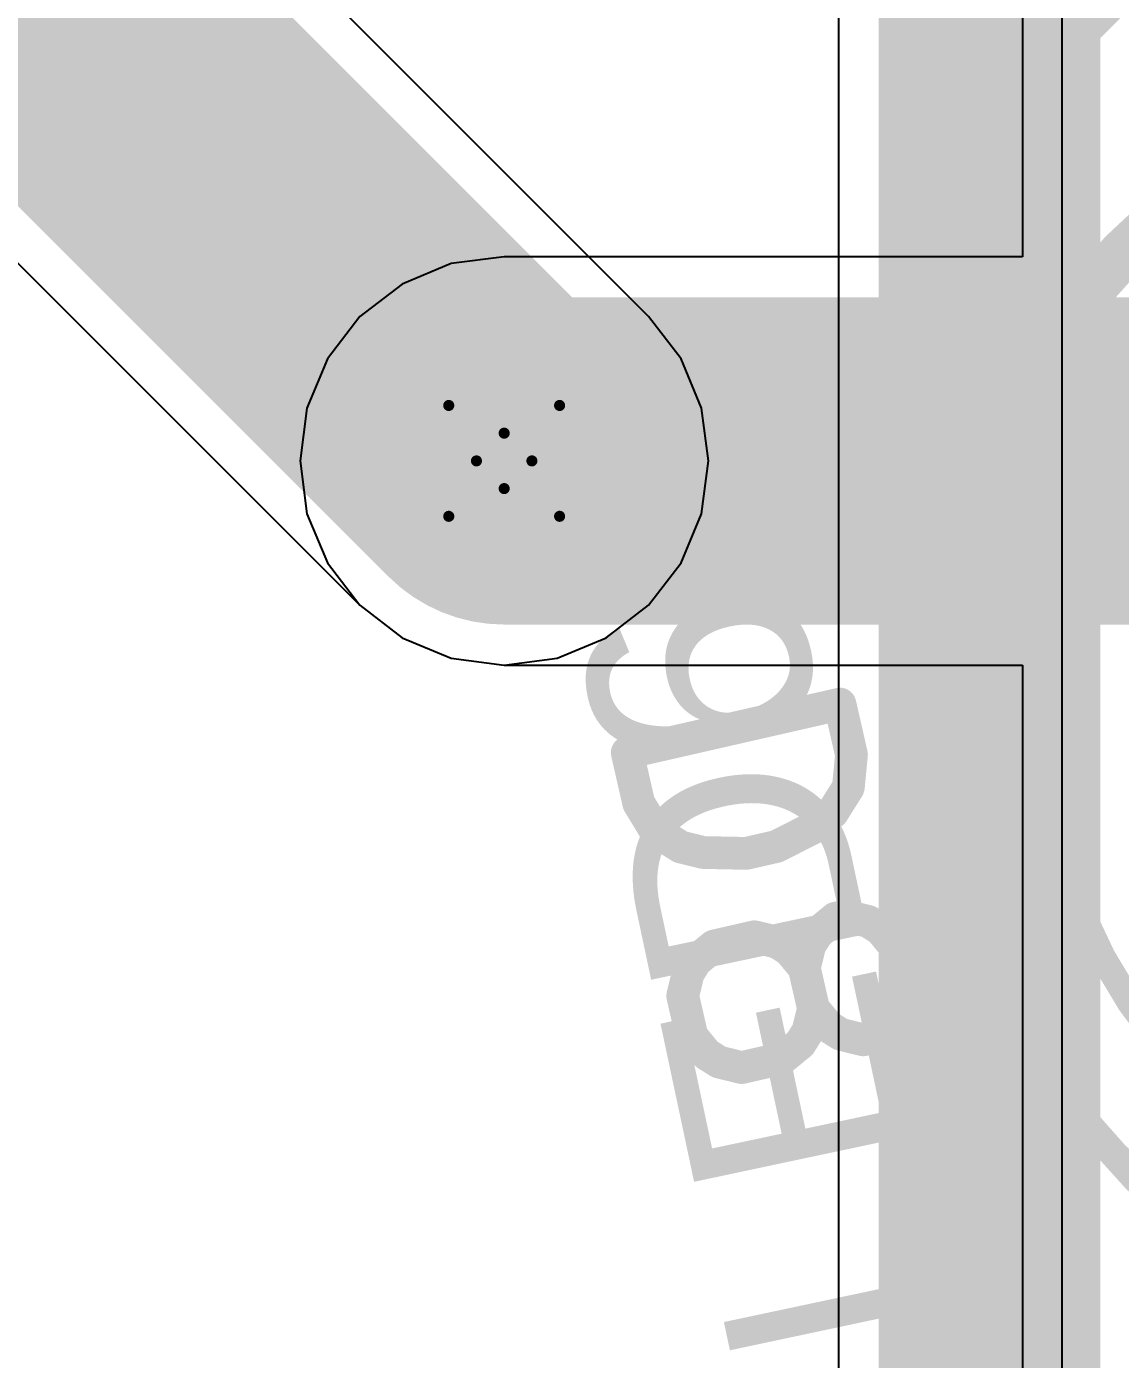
# Model space of a CAD drawing. Header units: inches. Extents: x 0 to 12.4, y -0.6 to 2.2.
# Drawn here: x 0.6718 to 0.8692, y 0.7099 to 0.9503 of the extents above; entities that cross this region are included whole.
import ezdxf

# ---------------------------------------------------------------- set-up
doc = ezdxf.new("R2010")
doc.units = ezdxf.units.IN
doc.header["$MEASUREMENT"] = 0
for name, color, linetype in [('Bottom Layer', 5, 'Continuous'), ('Drill Drawing', 1, 'Continuous'), ('Mechanical 4', 56, 'Continuous'), ('Top Layer', 1, 'Continuous'), ('Top Overlay', 2, 'Continuous'), ('Via Holes', 16, 'Continuous')]:
    doc.layers.add(name, color=color, linetype=linetype)
doc.styles.add('Arial', font='', dxfattribs={"height": 0.2})
doc.styles.get('Arial').set_extended_font_data('Arial')

# ---------------------------------------------------------------- blocks, each defined once
blk = doc.blocks.new('IR333_A_49')
at = {"layer": 'Top Overlay'}
blk.add_lwpolyline([(0.09707, -0.06729, 0.005, 0.005, -0.73505), (-0.11811, 0, 0.005, 0.005, 0)], format="xyseb", dxfattribs=at)

msp = doc.modelspace()

# ---------------------------------------------------------------- hatches: boundary and pattern name
at = {"layer": 'Bottom Layer'}
h = msp.add_hatch(color=5, dxfattribs=at)
edge = h.paths.add_edge_path()
edge.add_arc((0.758, 0.872), 0.01181, 0, 360)
at = {"layer": 'Top Layer'}
h = msp.add_hatch(color=1, dxfattribs=at)
edge = h.paths.add_edge_path()
edge.add_arc((0.758, 0.872), 0.01181, 0, 360)
at = {"layer": 'Via Holes'}
h = msp.add_hatch(color=7, dxfattribs=at)
edge = h.paths.add_edge_path()
edge.add_arc((0.758, 0.872), 0.00591, 0, 360)

# ---------------------------------------------------------------- linework, layer by layer
at = {"layer": 'Bottom Layer'}
for p, q in [((0.85153, 0.99018), (0.85153, 0.90884)), ((0.85867, 0.65022), (0.85867, 0.98824)), ((0.758, 0.90884), (0.74846, 0.90759)), ((0.85153, 0.90884), (0.758, 0.90884)), ((0.74846, 0.90759), (0.73958, 0.90391)), ((0.73958, 0.90391), (0.73195, 0.89805)), ((0.73195, 0.89805), (0.72609, 0.89042)), ((0.72609, 0.89042), (0.72241, 0.88154)), ((0.72241, 0.88154), (0.72116, 0.872)), ((0.72116, 0.872), (0.72241, 0.86246)), ((0.72241, 0.86246), (0.72609, 0.85358)), ((0.72609, 0.85358), (0.73195, 0.84595)), ((0.73195, 0.84595), (0.73958, 0.84009)), ((0.73958, 0.84009), (0.74846, 0.83641)), ((0.74846, 0.83641), (0.758, 0.83516)), ((0.758, 0.83516), (0.85153, 0.83516)), ((0.85153, 0.83516), (0.85153, 0.6536))]:
    msp.add_line(p, q, dxfattribs=at)
msp.add_lwpolyline([(0.758, 0.872, 0.05906, 0.05906, 0), (0.94247, 0.872, 0.05906, 0.05906, 0)], format="xyseb", dxfattribs=at)
msp.add_lwpolyline([(0.74324, 0.872, 0.02953, 0.02953, 1), (0.77276, 0.872, 0.02953, 0.02953, 1)], format="xyseb", close=True, dxfattribs=at)
at = {"layer": 'Drill Drawing'}
for points in [[(0.748, 0.882, 0.002, 0.002, 0), (0.758, 0.877, 0.002, 0.002, 0)], [(0.748, 0.882, 0.002, 0.002, 0), (0.753, 0.872, 0.002, 0.002, 0)], [(0.758, 0.877, 0.002, 0.002, 0), (0.768, 0.882, 0.002, 0.002, 0)], [(0.763, 0.872, 0.002, 0.002, 0), (0.768, 0.882, 0.002, 0.002, 0)], [(0.748, 0.862, 0.002, 0.002, 0), (0.753, 0.872, 0.002, 0.002, 0)], [(0.763, 0.872, 0.002, 0.002, 0), (0.768, 0.862, 0.002, 0.002, 0)], [(0.748, 0.862, 0.002, 0.002, 0), (0.758, 0.867, 0.002, 0.002, 0)], [(0.758, 0.867, 0.002, 0.002, 0), (0.768, 0.862, 0.002, 0.002, 0)]]:
    msp.add_lwpolyline(points, format="xyseb", dxfattribs=at)
for points in [[(0.7475, 0.882, 0.001, 0.001, 1), (0.7485, 0.882, 0.001, 0.001, 1)], [(0.7475, 0.882, 0.001, 0.001, 1), (0.7485, 0.882, 0.001, 0.001, 1)], [(0.7675, 0.882, 0.001, 0.001, 1), (0.7685, 0.882, 0.001, 0.001, 1)], [(0.7675, 0.882, 0.001, 0.001, 1), (0.7685, 0.882, 0.001, 0.001, 1)], [(0.7575, 0.877, 0.001, 0.001, 1), (0.7585, 0.877, 0.001, 0.001, 1)], [(0.7575, 0.877, 0.001, 0.001, 1), (0.7585, 0.877, 0.001, 0.001, 1)], [(0.7525, 0.872, 0.001, 0.001, 1), (0.7535, 0.872, 0.001, 0.001, 1)], [(0.7525, 0.872, 0.001, 0.001, 1), (0.7535, 0.872, 0.001, 0.001, 1)], [(0.7625, 0.872, 0.001, 0.001, 1), (0.7635, 0.872, 0.001, 0.001, 1)], [(0.7625, 0.872, 0.001, 0.001, 1), (0.7635, 0.872, 0.001, 0.001, 1)], [(0.7575, 0.867, 0.001, 0.001, 1), (0.7585, 0.867, 0.001, 0.001, 1)], [(0.7575, 0.867, 0.001, 0.001, 1), (0.7585, 0.867, 0.001, 0.001, 1)], [(0.7475, 0.862, 0.001, 0.001, 1), (0.7485, 0.862, 0.001, 0.001, 1)], [(0.7475, 0.862, 0.001, 0.001, 1), (0.7485, 0.862, 0.001, 0.001, 1)], [(0.7675, 0.862, 0.001, 0.001, 1), (0.7685, 0.862, 0.001, 0.001, 1)], [(0.7675, 0.862, 0.001, 0.001, 1), (0.7685, 0.862, 0.001, 0.001, 1)]]:
    msp.add_lwpolyline(points, format="xyseb", close=True, dxfattribs=at)
at = {"layer": 'Mechanical 4'}
for points in [[(0.9159, 0.71715, 0.00472, 0.00472, -0.759729), (0.92659, 0.94371, 0.00472, 0.00472, 0)], [(0.7802, 0.81937, 0.00591, 0.00591, 0), (0.81859, 0.82813, 0.00591, 0.00591, 0)], [(0.81859, 0.82813, 0.00591, 0.00591, 0), (0.82067, 0.81899, 0.00591, 0.00591, 0)], [(0.7802, 0.81937, 0.00591, 0.00591, 0), (0.78229, 0.81023, 0.00591, 0.00591, 0)], [(0.8201, 0.81309, 0.00591, 0.00591, 0), (0.82067, 0.81899, 0.00591, 0.00591, 0)], [(0.81727, 0.8086, 0.00591, 0.00591, 0), (0.8201, 0.81309, 0.00591, 0.00591, 0)], [(0.78229, 0.81023, 0.00591, 0.00591, 0), (0.78537, 0.80516, 0.00591, 0.00591, 0)], [(0.81404, 0.80594, 0.00591, 0.00591, 0), (0.81727, 0.8086, 0.00591, 0.00591, 0)], [(0.78537, 0.80516, 0.00591, 0.00591, 0), (0.78986, 0.80234, 0.00591, 0.00591, 0)], [(0.80714, 0.80244, 0.00591, 0.00591, 0), (0.81404, 0.80594, 0.00591, 0.00591, 0)], [(0.78986, 0.80234, 0.00591, 0.00591, 0), (0.79393, 0.80135, 0.00591, 0.00591, 0)], [(0.79393, 0.80135, 0.00591, 0.00591, 0), (0.80166, 0.80119, 0.00591, 0.00591, 0)], [(0.80166, 0.80119, 0.00591, 0.00591, 0), (0.80714, 0.80244, 0.00591, 0.00591, 0)], [(0.81455, 0.78683, 0.00591, 0.00591, 0), (0.81779, 0.78949, 0.00591, 0.00591, 0)], [(0.81779, 0.78949, 0.00591, 0.00591, 0), (0.81962, 0.78991, 0.00591, 0.00591, 0)], [(0.81962, 0.78991, 0.00591, 0.00591, 0), (0.82369, 0.78891, 0.00591, 0.00591, 0)], [(0.82369, 0.78891, 0.00591, 0.00591, 0), (0.82593, 0.7875, 0.00591, 0.00591, 0)], [(0.79586, 0.78448, 0.00591, 0.00591, 0), (0.80317, 0.78615, 0.00591, 0.00591, 0)], [(0.80317, 0.78615, 0.00591, 0.00591, 0), (0.80724, 0.78516, 0.00591, 0.00591, 0)], [(0.81314, 0.78458, 0.00591, 0.00591, 0), (0.81455, 0.78683, 0.00591, 0.00591, 0)], [(0.82593, 0.7875, 0.00591, 0.00591, 0), (0.8286, 0.78426, 0.00591, 0.00591, 0)], [(0.79262, 0.78182, 0.00591, 0.00591, 0), (0.79586, 0.78448, 0.00591, 0.00591, 0)], [(0.80724, 0.78516, 0.00591, 0.00591, 0), (0.80948, 0.78375, 0.00591, 0.00591, 0)], [(0.80948, 0.78375, 0.00591, 0.00591, 0), (0.81215, 0.78051, 0.00591, 0.00591, 0)], [(0.81215, 0.78051, 0.00591, 0.00591, 0), (0.81314, 0.78458, 0.00591, 0.00591, 0)], [(0.8286, 0.78426, 0.00591, 0.00591, 0), (0.83027, 0.77695, 0.00591, 0.00591, 0)], [(0.79121, 0.77958, 0.00591, 0.00591, 0), (0.79262, 0.78182, 0.00591, 0.00591, 0)], [(0.79021, 0.7755, 0.00591, 0.00591, 0), (0.79121, 0.77958, 0.00591, 0.00591, 0)], [(0.81215, 0.78051, 0.00591, 0.00591, 0), (0.81382, 0.7732, 0.00591, 0.00591, 0)], [(0.82927, 0.77288, 0.00591, 0.00591, 0), (0.83027, 0.77695, 0.00591, 0.00591, 0)], [(0.79021, 0.7755, 0.00591, 0.00591, 0), (0.79188, 0.76819, 0.00591, 0.00591, 0)], [(0.81282, 0.76912, 0.00591, 0.00591, 0), (0.81382, 0.7732, 0.00591, 0.00591, 0)], [(0.81382, 0.7732, 0.00591, 0.00591, 0), (0.81648, 0.76996, 0.00591, 0.00591, 0)], [(0.82786, 0.77063, 0.00591, 0.00591, 0), (0.82927, 0.77288, 0.00591, 0.00591, 0)], [(0.81141, 0.76688, 0.00591, 0.00591, 0), (0.81282, 0.76912, 0.00591, 0.00591, 0)], [(0.81648, 0.76996, 0.00591, 0.00591, 0), (0.81872, 0.76855, 0.00591, 0.00591, 0)], [(0.82462, 0.76797, 0.00591, 0.00591, 0), (0.82786, 0.77063, 0.00591, 0.00591, 0)], [(0.79188, 0.76819, 0.00591, 0.00591, 0), (0.79454, 0.76495, 0.00591, 0.00591, 0)], [(0.80817, 0.76422, 0.00591, 0.00591, 0), (0.81141, 0.76688, 0.00591, 0.00591, 0)], [(0.81872, 0.76855, 0.00591, 0.00591, 0), (0.82279, 0.76755, 0.00591, 0.00591, 0)], [(0.82279, 0.76755, 0.00591, 0.00591, 0), (0.82462, 0.76797, 0.00591, 0.00591, 0)], [(0.79454, 0.76495, 0.00591, 0.00591, 0), (0.79679, 0.76354, 0.00591, 0.00591, 0)], [(0.80086, 0.76255, 0.00591, 0.00591, 0), (0.80817, 0.76422, 0.00591, 0.00591, 0)], [(0.79679, 0.76354, 0.00591, 0.00591, 0), (0.80086, 0.76255, 0.00591, 0.00591, 0)]]:
    msp.add_lwpolyline(points, format="xyseb", dxfattribs=at)
for points in [[(1.05119, 0.82894, 0.00472, 0.00472, 1), (0.85434, 0.82894, 0.00472, 0.00472, 1)], [(0.81711, 0.82813, 0.00295, 0.00295, 1), (0.82006, 0.82813, 0.00295, 0.00295, 1)], [(0.81711, 0.82813, 0.00295, 0.00295, 1), (0.82006, 0.82813, 0.00295, 0.00295, 1)], [(0.85316, 0.82894, 0.00236, 0.00236, 1), (0.85552, 0.82894, 0.00236, 0.00236, 1)], [(0.77873, 0.81937, 0.00295, 0.00295, 1), (0.78168, 0.81937, 0.00295, 0.00295, 1)], [(0.77873, 0.81937, 0.00295, 0.00295, 1), (0.78168, 0.81937, 0.00295, 0.00295, 1)], [(0.8192, 0.81899, 0.00295, 0.00295, 1), (0.82215, 0.81899, 0.00295, 0.00295, 1)], [(0.8192, 0.81899, 0.00295, 0.00295, 1), (0.82215, 0.81899, 0.00295, 0.00295, 1)], [(0.81862, 0.81309, 0.00295, 0.00295, 1), (0.82157, 0.81309, 0.00295, 0.00295, 1)], [(0.81862, 0.81309, 0.00295, 0.00295, 1), (0.82157, 0.81309, 0.00295, 0.00295, 1)], [(0.78081, 0.81023, 0.00295, 0.00295, 1), (0.78376, 0.81023, 0.00295, 0.00295, 1)], [(0.78081, 0.81023, 0.00295, 0.00295, 1), (0.78376, 0.81023, 0.00295, 0.00295, 1)], [(0.8158, 0.8086, 0.00295, 0.00295, 1), (0.81875, 0.8086, 0.00295, 0.00295, 1)], [(0.8158, 0.8086, 0.00295, 0.00295, 1), (0.81875, 0.8086, 0.00295, 0.00295, 1)], [(0.78389, 0.80516, 0.00295, 0.00295, 1), (0.78684, 0.80516, 0.00295, 0.00295, 1)], [(0.78389, 0.80516, 0.00295, 0.00295, 1), (0.78684, 0.80516, 0.00295, 0.00295, 1)], [(0.81256, 0.80594, 0.00295, 0.00295, 1), (0.81551, 0.80594, 0.00295, 0.00295, 1)], [(0.81256, 0.80594, 0.00295, 0.00295, 1), (0.81551, 0.80594, 0.00295, 0.00295, 1)], [(0.78838, 0.80234, 0.00295, 0.00295, 1), (0.79133, 0.80234, 0.00295, 0.00295, 1)], [(0.78838, 0.80234, 0.00295, 0.00295, 1), (0.79133, 0.80234, 0.00295, 0.00295, 1)], [(0.79245, 0.80135, 0.00295, 0.00295, 1), (0.79541, 0.80135, 0.00295, 0.00295, 1)], [(0.79245, 0.80135, 0.00295, 0.00295, 1), (0.79541, 0.80135, 0.00295, 0.00295, 1)], [(0.80018, 0.80119, 0.00295, 0.00295, 1), (0.80313, 0.80119, 0.00295, 0.00295, 1)], [(0.80018, 0.80119, 0.00295, 0.00295, 1), (0.80313, 0.80119, 0.00295, 0.00295, 1)], [(0.80567, 0.80244, 0.00295, 0.00295, 1), (0.80862, 0.80244, 0.00295, 0.00295, 1)], [(0.80567, 0.80244, 0.00295, 0.00295, 1), (0.80862, 0.80244, 0.00295, 0.00295, 1)], [(0.81631, 0.78949, 0.00295, 0.00295, 1), (0.81927, 0.78949, 0.00295, 0.00295, 1)], [(0.81631, 0.78949, 0.00295, 0.00295, 1), (0.81927, 0.78949, 0.00295, 0.00295, 1)], [(0.81814, 0.78991, 0.00295, 0.00295, 1), (0.82109, 0.78991, 0.00295, 0.00295, 1)], [(0.81814, 0.78991, 0.00295, 0.00295, 1), (0.82109, 0.78991, 0.00295, 0.00295, 1)], [(0.82221, 0.78891, 0.00295, 0.00295, 1), (0.82517, 0.78891, 0.00295, 0.00295, 1)], [(0.82221, 0.78891, 0.00295, 0.00295, 1), (0.82517, 0.78891, 0.00295, 0.00295, 1)], [(0.80169, 0.78615, 0.00295, 0.00295, 1), (0.80464, 0.78615, 0.00295, 0.00295, 1)], [(0.80169, 0.78615, 0.00295, 0.00295, 1), (0.80464, 0.78615, 0.00295, 0.00295, 1)], [(0.81307, 0.78683, 0.00295, 0.00295, 1), (0.81603, 0.78683, 0.00295, 0.00295, 1)], [(0.81307, 0.78683, 0.00295, 0.00295, 1), (0.81603, 0.78683, 0.00295, 0.00295, 1)], [(0.82446, 0.7875, 0.00295, 0.00295, 1), (0.82741, 0.7875, 0.00295, 0.00295, 1)], [(0.82446, 0.7875, 0.00295, 0.00295, 1), (0.82741, 0.7875, 0.00295, 0.00295, 1)], [(0.79438, 0.78448, 0.00295, 0.00295, 1), (0.79733, 0.78448, 0.00295, 0.00295, 1)], [(0.79438, 0.78448, 0.00295, 0.00295, 1), (0.79733, 0.78448, 0.00295, 0.00295, 1)], [(0.80576, 0.78516, 0.00295, 0.00295, 1), (0.80872, 0.78516, 0.00295, 0.00295, 1)], [(0.80576, 0.78516, 0.00295, 0.00295, 1), (0.80872, 0.78516, 0.00295, 0.00295, 1)], [(0.80801, 0.78375, 0.00295, 0.00295, 1), (0.81096, 0.78375, 0.00295, 0.00295, 1)], [(0.80801, 0.78375, 0.00295, 0.00295, 1), (0.81096, 0.78375, 0.00295, 0.00295, 1)], [(0.81166, 0.78458, 0.00295, 0.00295, 1), (0.81462, 0.78458, 0.00295, 0.00295, 1)], [(0.81166, 0.78458, 0.00295, 0.00295, 1), (0.81462, 0.78458, 0.00295, 0.00295, 1)], [(0.82712, 0.78426, 0.00295, 0.00295, 1), (0.83007, 0.78426, 0.00295, 0.00295, 1)], [(0.82712, 0.78426, 0.00295, 0.00295, 1), (0.83007, 0.78426, 0.00295, 0.00295, 1)], [(0.79114, 0.78182, 0.00295, 0.00295, 1), (0.79409, 0.78182, 0.00295, 0.00295, 1)], [(0.79114, 0.78182, 0.00295, 0.00295, 1), (0.79409, 0.78182, 0.00295, 0.00295, 1)], [(0.78973, 0.77958, 0.00295, 0.00295, 1), (0.79268, 0.77958, 0.00295, 0.00295, 1)], [(0.78973, 0.77958, 0.00295, 0.00295, 1), (0.79268, 0.77958, 0.00295, 0.00295, 1)], [(0.81067, 0.78051, 0.00295, 0.00295, 1), (0.81362, 0.78051, 0.00295, 0.00295, 1)], [(0.81067, 0.78051, 0.00295, 0.00295, 1), (0.81362, 0.78051, 0.00295, 0.00295, 1)], [(0.81067, 0.78051, 0.00295, 0.00295, 1), (0.81362, 0.78051, 0.00295, 0.00295, 1)], [(0.82879, 0.77695, 0.00295, 0.00295, 1), (0.83174, 0.77695, 0.00295, 0.00295, 1)], [(0.82879, 0.77695, 0.00295, 0.00295, 1), (0.83174, 0.77695, 0.00295, 0.00295, 1)], [(0.78874, 0.7755, 0.00295, 0.00295, 1), (0.79169, 0.7755, 0.00295, 0.00295, 1)], [(0.78874, 0.7755, 0.00295, 0.00295, 1), (0.79169, 0.7755, 0.00295, 0.00295, 1)], [(0.81234, 0.7732, 0.00295, 0.00295, 1), (0.81529, 0.7732, 0.00295, 0.00295, 1)], [(0.81234, 0.7732, 0.00295, 0.00295, 1), (0.81529, 0.7732, 0.00295, 0.00295, 1)], [(0.81234, 0.7732, 0.00295, 0.00295, 1), (0.81529, 0.7732, 0.00295, 0.00295, 1)], [(0.8278, 0.77288, 0.00295, 0.00295, 1), (0.83075, 0.77288, 0.00295, 0.00295, 1)], [(0.8278, 0.77288, 0.00295, 0.00295, 1), (0.83075, 0.77288, 0.00295, 0.00295, 1)], [(0.81135, 0.76912, 0.00295, 0.00295, 1), (0.8143, 0.76912, 0.00295, 0.00295, 1)], [(0.81135, 0.76912, 0.00295, 0.00295, 1), (0.8143, 0.76912, 0.00295, 0.00295, 1)], [(0.815, 0.76996, 0.00295, 0.00295, 1), (0.81795, 0.76996, 0.00295, 0.00295, 1)], [(0.815, 0.76996, 0.00295, 0.00295, 1), (0.81795, 0.76996, 0.00295, 0.00295, 1)], [(0.82638, 0.77063, 0.00295, 0.00295, 1), (0.82934, 0.77063, 0.00295, 0.00295, 1)], [(0.82638, 0.77063, 0.00295, 0.00295, 1), (0.82934, 0.77063, 0.00295, 0.00295, 1)], [(0.79041, 0.76819, 0.00295, 0.00295, 1), (0.79336, 0.76819, 0.00295, 0.00295, 1)], [(0.79041, 0.76819, 0.00295, 0.00295, 1), (0.79336, 0.76819, 0.00295, 0.00295, 1)], [(0.80993, 0.76688, 0.00295, 0.00295, 1), (0.81289, 0.76688, 0.00295, 0.00295, 1)], [(0.80993, 0.76688, 0.00295, 0.00295, 1), (0.81289, 0.76688, 0.00295, 0.00295, 1)], [(0.81725, 0.76855, 0.00295, 0.00295, 1), (0.8202, 0.76855, 0.00295, 0.00295, 1)], [(0.81725, 0.76855, 0.00295, 0.00295, 1), (0.8202, 0.76855, 0.00295, 0.00295, 1)], [(0.82132, 0.76755, 0.00295, 0.00295, 1), (0.82427, 0.76755, 0.00295, 0.00295, 1)], [(0.82132, 0.76755, 0.00295, 0.00295, 1), (0.82427, 0.76755, 0.00295, 0.00295, 1)], [(0.82315, 0.76797, 0.00295, 0.00295, 1), (0.8261, 0.76797, 0.00295, 0.00295, 1)], [(0.82315, 0.76797, 0.00295, 0.00295, 1), (0.8261, 0.76797, 0.00295, 0.00295, 1)], [(0.79307, 0.76495, 0.00295, 0.00295, 1), (0.79602, 0.76495, 0.00295, 0.00295, 1)], [(0.79307, 0.76495, 0.00295, 0.00295, 1), (0.79602, 0.76495, 0.00295, 0.00295, 1)], [(0.8067, 0.76422, 0.00295, 0.00295, 1), (0.80965, 0.76422, 0.00295, 0.00295, 1)], [(0.8067, 0.76422, 0.00295, 0.00295, 1), (0.80965, 0.76422, 0.00295, 0.00295, 1)], [(0.79531, 0.76354, 0.00295, 0.00295, 1), (0.79827, 0.76354, 0.00295, 0.00295, 1)], [(0.79531, 0.76354, 0.00295, 0.00295, 1), (0.79827, 0.76354, 0.00295, 0.00295, 1)], [(0.79939, 0.76255, 0.00295, 0.00295, 1), (0.80234, 0.76255, 0.00295, 0.00295, 1)], [(0.79939, 0.76255, 0.00295, 0.00295, 1), (0.80234, 0.76255, 0.00295, 0.00295, 1)]]:
    msp.add_lwpolyline(points, format="xyseb", close=True, dxfattribs=at)
at = {"layer": 'Top Layer'}
for p, q in [((0.78405, 0.89805), (0.54968, 1.13243)), ((0.48678, 1.09111), (0.73195, 0.84595)), ((0.81834, 0.95657), (0.81834, 0.68643)), ((0.78991, 0.89042), (0.78405, 0.89805)), ((0.79359, 0.88154), (0.78991, 0.89042)), ((0.79484, 0.872), (0.79359, 0.88154)), ((0.79359, 0.86246), (0.79484, 0.872)), ((0.78991, 0.85358), (0.79359, 0.86246)), ((0.78405, 0.84595), (0.78991, 0.85358)), ((0.73195, 0.84595), (0.73958, 0.84009)), ((0.77642, 0.84009), (0.78405, 0.84595)), ((0.73958, 0.84009), (0.74846, 0.83641)), ((0.76754, 0.83641), (0.77642, 0.84009)), ((0.74846, 0.83641), (0.758, 0.83516)), ((0.758, 0.83516), (0.76754, 0.83641))]:
    msp.add_line(p, q, dxfattribs=at)
for points in [[(0.51283, 1.11717, 0.05906, 0.05906, 0), (0.758, 0.872, 0.05906, 0.05906, 0)], [(0.84557, 0.95657, 0.04, 0.04, 0), (0.90132, 1.01232, 0.04, 0.04, 0)], [(0.84557, 0.68643, 0.04, 0.04, 0), (0.84557, 0.95657, 0.04, 0.04, 0)]]:
    msp.add_lwpolyline(points, format="xyseb", dxfattribs=at)
for points in [[(0.83557, 0.95657, 0.02, 0.02, 1), (0.85557, 0.95657, 0.02, 0.02, 1)], [(0.83557, 0.95657, 0.02, 0.02, 1), (0.85557, 0.95657, 0.02, 0.02, 1)], [(0.74324, 0.872, 0.02953, 0.02953, 1), (0.77276, 0.872, 0.02953, 0.02953, 1)]]:
    msp.add_lwpolyline(points, format="xyseb", close=True, dxfattribs=at)

# ---------------------------------------------------------------- block references
at = {"rotation": 282}
msp.add_blockref('IR333_A_49', (0.95561, 0.82584), dxfattribs=at)

# ---------------------------------------------------------------- texts
at = {"layer": 'Top Overlay', "style": 'Arial'}
msp.add_text('LED6', height=0.04, rotation=102, dxfattribs=at).set_placement((0.83881, 0.71538))

doc.saveas('drawing.dxf')
